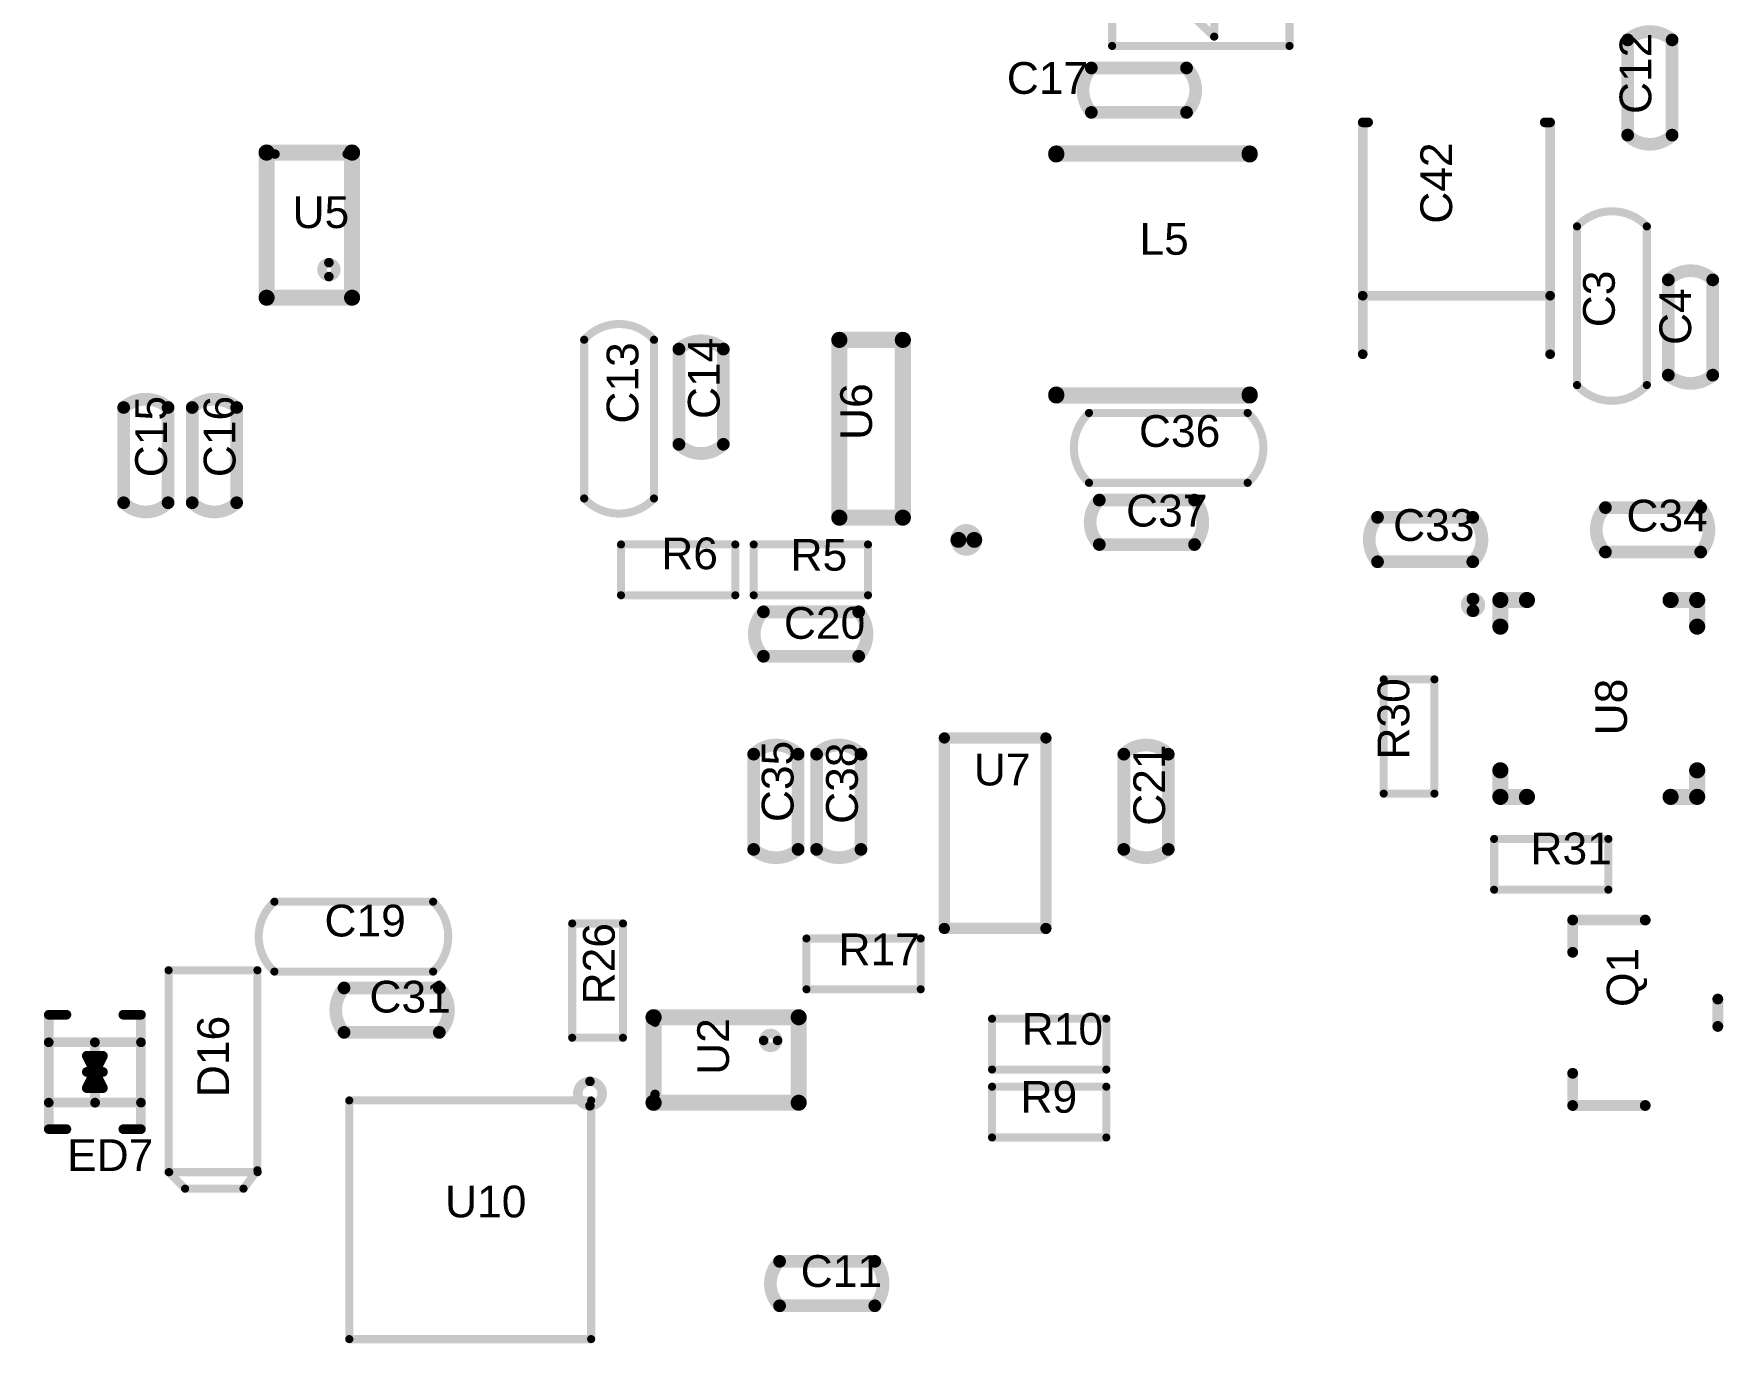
# Model space of a CAD drawing. Header units: millimetres. Extents: x -22 to 102, y -3 to 66.
# Drawn here: x 20.43 to 47.04, y 10.9 to 31.84 of the extents above; entities that cross this region are included whole.
import ezdxf

# ---------------------------------------------------------------- set-up
doc = ezdxf.new("R2010")
doc.units = ezdxf.units.MM
doc.layers.add('PadHoleLayer', color=156, linetype='Continuous')
doc.layers.add('TopOverlay', color=2, linetype='Continuous')
doc.styles.add('Arial', font='arial.ttf', dxfattribs={"height": 0.2})
doc.dimstyles.new('ISO-25', dxfattribs={"dimtxt": 3, "dimasz": 3, "dimexe": 1.25, "dimexo": 0.625, "dimtad": 1, "dimtxsty": 'Standard', "dimcen": 2.5, "dimclrd": 3, "dimclre": 3, "dimclrt": 3, "dimadec": 0, "dimazin": 0, "dimtfac": 1, "dimtmove": 0, "dimatfit": 3, "dimfxl": 1, "dimarcsym": 0})

# ---------------------------------------------------------------- blocks, each defined once
blk = doc.blocks.new('WQFN_20_L3_0_W3_0_P0_40_BL_EP_2')
at = {"layer": 'TopOverlay', "const_width": 0.254}
for points in [[(-1.131, 1.55), (-1.55, 1.55)], [(-1.55, 1.131), (-1.55, 1.55)], [(1.55, 1.55), (1.131, 1.55)], [(1.55, 1.131), (1.55, 1.55)], [(-1.55, -1.55), (-1.55, -1.131)], [(1.55, -1.55), (1.55, -1.131)], [(-1.131, -1.55), (-1.55, -1.55)], [(1.55, -1.55), (1.131, -1.55)]]:
    blk.add_lwpolyline(points, dxfattribs=at)
at = {"layer": 'TopOverlay'}
for points, const_width in [([(-1.614, 1.55, 1), (-1.487, 1.55, 1)], 0.127), ([(-1.614, 1.55, 1), (-1.487, 1.55, 1)], 0.127), ([(-1.195, 1.55, 1), (-1.068, 1.55, 1)], 0.127), ([(1.068, 1.55, 1), (1.195, 1.55, 1)], 0.127), ([(1.486, 1.55, 1), (1.613, 1.55, 1)], 0.127), ([(1.486, 1.55, 1), (1.613, 1.55, 1)], 0.127), ([(-1.614, 1.131, 1), (-1.487, 1.131, 1)], 0.127), ([(1.486, 1.131, 1), (1.613, 1.131, 1)], 0.127), ([(-1.614, -1.131, 1), (-1.487, -1.131, 1)], 0.127), ([(1.486, -1.131, 1), (1.613, -1.131, 1)], 0.127), ([(-1.614, -1.55, 1), (-1.487, -1.55, 1)], 0.127), ([(-1.614, -1.55, 1), (-1.487, -1.55, 1)], 0.127), ([(-1.195, -1.55, 1), (-1.068, -1.55, 1)], 0.127), ([(1.068, -1.55, 1), (1.195, -1.55, 1)], 0.127), ([(1.486, -1.55, 1), (1.613, -1.55, 1)], 0.127), ([(1.486, -1.55, 1), (1.613, -1.55, 1)], 0.127), ([(-1.382, -1.981, 1), (-1.565, -1.981, 1)], 0.2), ([(-1.615, -1.981, 1), (-1.515, -1.981, 1)], 0.1), ([(-1.432, -1.981, 1), (-1.332, -1.981, 1)], 0.1)]:
    blk.add_lwpolyline(points, format="xyb", close=True, dxfattribs=dict(at, const_width=const_width))
blk = doc.blocks.new('SOT23_5_3')
at = {"layer": 'TopOverlay', "const_width": 0.178}
for points in [[(2.45, 2), (-0.55, 2)], [(-0.55, 0.4), (-0.55, 2)], [(2.45, 0.4), (2.45, 2)], [(2.45, 0.4), (-0.55, 0.4)]]:
    blk.add_lwpolyline(points, dxfattribs=at)
at = {"layer": 'TopOverlay', "const_width": 0.0889}
for points in [[(-0.594, 2, 1), (-0.506, 2, 1)], [(-0.594, 2, 1), (-0.506, 2, 1)], [(2.406, 2, 1), (2.494, 2, 1)], [(2.406, 2, 1), (2.494, 2, 1)], [(-0.594, 0.4, 1), (-0.506, 0.4, 1)], [(-0.594, 0.4, 1), (-0.506, 0.4, 1)], [(2.406, 0.4, 1), (2.494, 0.4, 1)], [(2.406, 0.4, 1), (2.494, 0.4, 1)]]:
    blk.add_lwpolyline(points, format="xyb", close=True, dxfattribs=at)
blk = doc.blocks.new('LC_SOT_23_5_4')
at = {"layer": 'TopOverlay', "const_width": 0.254}
for points in [[(-0.5, -1.4), (-0.5, 1.4)], [(-0.5, 1.4), (0.5, 1.4)], [(0.5, -1.4), (0.5, 1.4)], [(-0.5, -1.4), (0.5, -1.4)]]:
    blk.add_lwpolyline(points, dxfattribs=at)
at = {"layer": 'TopOverlay'}
for points, const_width in [([(-0.563, 1.4, 1), (-0.436, 1.4, 1)], 0.127), ([(-0.563, 1.4, 1), (-0.436, 1.4, 1)], 0.127), ([(0.437, 1.4, 1), (0.564, 1.4, 1)], 0.127), ([(0.437, 1.4, 1), (0.564, 1.4, 1)], 0.127), ([(-0.563, -1.4, 1), (-0.436, -1.4, 1)], 0.127), ([(-0.563, -1.4, 1), (-0.436, -1.4, 1)], 0.127), ([(0.437, -1.4, 1), (0.564, -1.4, 1)], 0.127), ([(0.437, -1.4, 1), (0.564, -1.4, 1)], 0.127), ([(1.625, -1.75, 1), (1.375, -1.75, 1)], 0.25), ([(1.313, -1.75, 1), (1.438, -1.75, 1)], 0.125), ([(1.563, -1.75, 1), (1.688, -1.75, 1)], 0.125)]:
    blk.add_lwpolyline(points, format="xyb", close=True, dxfattribs=dict(at, const_width=const_width))
blk = doc.blocks.new('SOT_363_5')
at = {"layer": 'TopOverlay'}
for points, const_width in [([(0, 0.635), (0, 1.981)], 0.254), ([(2.286, 1.981), (0, 1.981)], 0.254), ([(0.023, 0.767), (0.023, 1.905)], 0.15), ([(2.286, 0.635), (2.286, 1.981)], 0.254), ([(2.286, 0.635), (0, 0.635)], 0.254)]:
    blk.add_lwpolyline(points, dxfattribs=dict(at, const_width=const_width))
for points, const_width in [([(-0.064, 1.981, 1), (0.064, 1.981, 1)], 0.127), ([(-0.064, 1.981, 1), (0.064, 1.981, 1)], 0.127), ([(-0.014, 1.905, 1), (0.061, 1.905, 1)], 0.075), ([(2.223, 1.981, 1), (2.349, 1.981, 1)], 0.127), ([(2.223, 1.981, 1), (2.349, 1.981, 1)], 0.127), ([(1.953, 1.616, 1), (1.734, 1.616, 1)], 0.15), ([(1.696, 1.616, 1), (1.771, 1.616, 1)], 0.075), ([(1.916, 1.616, 1), (1.991, 1.616, 1)], 0.075), ([(-0.014, 0.767, 1), (0.061, 0.767, 1)], 0.075), ([(-0.064, 0.635, 1), (0.064, 0.635, 1)], 0.127), ([(-0.064, 0.635, 1), (0.064, 0.635, 1)], 0.127), ([(2.223, 0.635, 1), (2.349, 0.635, 1)], 0.127), ([(2.223, 0.635, 1), (2.349, 0.635, 1)], 0.127)]:
    blk.add_lwpolyline(points, format="xyb", close=True, dxfattribs=dict(at, const_width=const_width))
blk = doc.blocks.new('SOT_363_7')
at = {"layer": 'TopOverlay'}
for points, const_width in [([(0, 0.635), (0, 1.981)], 0.254), ([(0, 1.981), (2.286, 1.981)], 0.254), ([(0.023, 0.767), (0.023, 1.905)], 0.15), ([(2.286, 0.635), (2.286, 1.981)], 0.254), ([(0, 0.635), (2.286, 0.635)], 0.254)]:
    blk.add_lwpolyline(points, dxfattribs=dict(at, const_width=const_width))
for points, const_width in [([(-0.064, 1.981, 1), (0.064, 1.981, 1)], 0.127), ([(-0.064, 1.981, 1), (0.064, 1.981, 1)], 0.127), ([(-0.014, 1.905, 1), (0.061, 1.905, 1)], 0.075), ([(2.223, 1.981, 1), (2.349, 1.981, 1)], 0.127), ([(2.223, 1.981, 1), (2.349, 1.981, 1)], 0.127), ([(1.953, 1.616, 1), (1.734, 1.616, 1)], 0.15), ([(1.696, 1.616, 1), (1.771, 1.616, 1)], 0.075), ([(1.916, 1.616, 1), (1.991, 1.616, 1)], 0.075), ([(-0.014, 0.767, 1), (0.061, 0.767, 1)], 0.075), ([(-0.064, 0.635, 1), (0.064, 0.635, 1)], 0.127), ([(-0.064, 0.635, 1), (0.064, 0.635, 1)], 0.127), ([(2.223, 0.635, 1), (2.349, 0.635, 1)], 0.127), ([(2.223, 0.635, 1), (2.349, 0.635, 1)], 0.127)]:
    blk.add_lwpolyline(points, format="xyb", close=True, dxfattribs=dict(at, const_width=const_width))
blk = doc.blocks.new('QFN_25_9')
at = {"layer": 'TopOverlay'}
for points, const_width in [([(-3.498, 2.648, 1), (-3.882, 2.648, 1)], 0.15), ([(-3.919, 2.648, 1), (-3.844, 2.648, 1)], 0.075), ([(-3.613, 2.667, 1), (-3.55, 2.667, 1)], 0.0635), ([(-3.613, 2.667, 1), (-3.55, 2.667, 1)], 0.0635), ([(-3.535, 2.648, 1), (-3.46, 2.648, 1)], 0.075), ([(0.146, 2.667, 1), (0.21, 2.667, 1)], 0.0635), ([(0.146, 2.667, 1), (0.21, 2.667, 1)], 0.0635), ([(-3.613, -1.143, 1), (-3.55, -1.143, 1)], 0.0635), ([(-3.613, -1.143, 1), (-3.55, -1.143, 1)], 0.0635), ([(0.146, -1.143, 1), (0.21, -1.143, 1)], 0.0635), ([(0.146, -1.143, 1), (0.21, -1.143, 1)], 0.0635)]:
    blk.add_lwpolyline(points, format="xyb", close=True, dxfattribs=dict(at, const_width=const_width))
at = {"layer": 'TopOverlay', "const_width": 0.127}
for points in [[(-3.581, -1.143), (-3.581, 2.667)], [(0.178, 2.667), (-3.581, 2.667)], [(0.178, -1.143), (0.178, 2.667)], [(0.178, -1.143), (-3.581, -1.143)]]:
    blk.add_lwpolyline(points, dxfattribs=at)
blk = doc.blocks.new('R0402_23')
at = {"layer": 'TopOverlay', "const_width": 0.127}
for points in [[(-0.898, -0.392), (-0.898, 0.408)], [(-0.898, 0.408), (0.902, 0.408)], [(0.902, -0.392), (0.902, 0.408)], [(-0.898, -0.392), (0.902, -0.392)]]:
    blk.add_lwpolyline(points, dxfattribs=at)
at = {"layer": 'TopOverlay', "const_width": 0.0635}
for points in [[(-0.93, 0.408, 1), (-0.867, 0.408, 1)], [(-0.93, 0.408, 1), (-0.867, 0.408, 1)], [(0.87, 0.408, 1), (0.933, 0.408, 1)], [(0.87, 0.408, 1), (0.933, 0.408, 1)], [(-0.93, -0.392, 1), (-0.867, -0.392, 1)], [(-0.93, -0.392, 1), (-0.867, -0.392, 1)], [(0.87, -0.392, 1), (0.933, -0.392, 1)], [(0.87, -0.392, 1), (0.933, -0.392, 1)]]:
    blk.add_lwpolyline(points, format="xyb", close=True, dxfattribs=at)
blk = doc.blocks.new('R0402_26')
at = {"layer": 'TopOverlay', "const_width": 0.127}
for points in [[(-0.898, -0.392), (-0.898, 0.408)], [(-0.898, 0.408), (0.902, 0.408)], [(0.902, -0.392), (0.902, 0.408)], [(-0.898, -0.392), (0.902, -0.392)]]:
    blk.add_lwpolyline(points, dxfattribs=at)
at = {"layer": 'TopOverlay', "const_width": 0.0635}
for points in [[(-0.93, 0.408, 1), (-0.867, 0.408, 1)], [(-0.93, 0.408, 1), (-0.867, 0.408, 1)], [(0.87, 0.408, 1), (0.933, 0.408, 1)], [(0.87, 0.408, 1), (0.933, 0.408, 1)], [(-0.93, -0.392, 1), (-0.867, -0.392, 1)], [(-0.93, -0.392, 1), (-0.867, -0.392, 1)], [(0.87, -0.392, 1), (0.933, -0.392, 1)], [(0.87, -0.392, 1), (0.933, -0.392, 1)]]:
    blk.add_lwpolyline(points, format="xyb", close=True, dxfattribs=at)
blk = doc.blocks.new('R0402_27')
at = {"layer": 'TopOverlay', "const_width": 0.127}
for points in [[(-0.898, -0.392), (-0.898, 0.408)], [(-0.898, 0.408), (0.902, 0.408)], [(0.902, -0.392), (0.902, 0.408)], [(-0.898, -0.392), (0.902, -0.392)]]:
    blk.add_lwpolyline(points, dxfattribs=at)
at = {"layer": 'TopOverlay', "const_width": 0.0635}
for points in [[(-0.93, 0.408, 1), (-0.867, 0.408, 1)], [(-0.93, 0.408, 1), (-0.867, 0.408, 1)], [(0.87, 0.408, 1), (0.933, 0.408, 1)], [(0.87, 0.408, 1), (0.933, 0.408, 1)], [(-0.93, -0.392, 1), (-0.867, -0.392, 1)], [(-0.93, -0.392, 1), (-0.867, -0.392, 1)], [(0.87, -0.392, 1), (0.933, -0.392, 1)], [(0.87, -0.392, 1), (0.933, -0.392, 1)]]:
    blk.add_lwpolyline(points, format="xyb", close=True, dxfattribs=at)
blk = doc.blocks.new('R0402_32')
at = {"layer": 'TopOverlay', "const_width": 0.127}
for points in [[(-0.898, -0.392), (-0.898, 0.408)], [(-0.898, 0.408), (0.902, 0.408)], [(0.902, -0.392), (0.902, 0.408)], [(-0.898, -0.392), (0.902, -0.392)]]:
    blk.add_lwpolyline(points, dxfattribs=at)
at = {"layer": 'TopOverlay', "const_width": 0.0635}
for points in [[(-0.93, 0.408, 1), (-0.867, 0.408, 1)], [(-0.93, 0.408, 1), (-0.867, 0.408, 1)], [(0.87, 0.408, 1), (0.933, 0.408, 1)], [(0.87, 0.408, 1), (0.933, 0.408, 1)], [(-0.93, -0.392, 1), (-0.867, -0.392, 1)], [(-0.93, -0.392, 1), (-0.867, -0.392, 1)], [(0.87, -0.392, 1), (0.933, -0.392, 1)], [(0.87, -0.392, 1), (0.933, -0.392, 1)]]:
    blk.add_lwpolyline(points, format="xyb", close=True, dxfattribs=at)
blk = doc.blocks.new('R0402_33')
at = {"layer": 'TopOverlay', "const_width": 0.127}
for points in [[(-0.898, 0.408), (-0.898, -0.392)], [(-0.898, 0.408), (0.902, 0.408)], [(0.902, 0.408), (0.902, -0.392)], [(-0.898, -0.392), (0.902, -0.392)]]:
    blk.add_lwpolyline(points, dxfattribs=at)
at = {"layer": 'TopOverlay', "const_width": 0.0635}
for points in [[(-0.93, 0.408, 1), (-0.867, 0.408, 1)], [(-0.93, 0.408, 1), (-0.867, 0.408, 1)], [(0.87, 0.408, 1), (0.933, 0.408, 1)], [(0.87, 0.408, 1), (0.933, 0.408, 1)], [(-0.93, -0.392, 1), (-0.867, -0.392, 1)], [(-0.93, -0.392, 1), (-0.867, -0.392, 1)], [(0.87, -0.392, 1), (0.933, -0.392, 1)], [(0.87, -0.392, 1), (0.933, -0.392, 1)]]:
    blk.add_lwpolyline(points, format="xyb", close=True, dxfattribs=at)
blk = doc.blocks.new('R0402_37')
at = {"layer": 'TopOverlay', "const_width": 0.127}
for points in [[(-0.898, -0.392), (-0.898, 0.408)], [(0.902, 0.408), (-0.898, 0.408)], [(0.902, -0.392), (0.902, 0.408)], [(0.902, -0.392), (-0.898, -0.392)]]:
    blk.add_lwpolyline(points, dxfattribs=at)
at = {"layer": 'TopOverlay', "const_width": 0.0635}
for points in [[(-0.93, 0.408, 1), (-0.867, 0.408, 1)], [(-0.93, 0.408, 1), (-0.867, 0.408, 1)], [(0.87, 0.408, 1), (0.933, 0.408, 1)], [(0.87, 0.408, 1), (0.933, 0.408, 1)], [(-0.93, -0.392, 1), (-0.867, -0.392, 1)], [(-0.93, -0.392, 1), (-0.867, -0.392, 1)], [(0.87, -0.392, 1), (0.933, -0.392, 1)], [(0.87, -0.392, 1), (0.933, -0.392, 1)]]:
    blk.add_lwpolyline(points, format="xyb", close=True, dxfattribs=at)
blk = doc.blocks.new('R0402_44')
at = {"layer": 'TopOverlay', "const_width": 0.127}
for points in [[(-0.898, 0.408), (-0.898, -0.392)], [(0.902, 0.408), (-0.898, 0.408)], [(0.902, 0.408), (0.902, -0.392)], [(0.902, -0.392), (-0.898, -0.392)]]:
    blk.add_lwpolyline(points, dxfattribs=at)
at = {"layer": 'TopOverlay', "const_width": 0.0635}
for points in [[(-0.93, 0.408, 1), (-0.867, 0.408, 1)], [(-0.93, 0.408, 1), (-0.867, 0.408, 1)], [(0.87, 0.408, 1), (0.933, 0.408, 1)], [(0.87, 0.408, 1), (0.933, 0.408, 1)], [(-0.93, -0.392, 1), (-0.867, -0.392, 1)], [(-0.93, -0.392, 1), (-0.867, -0.392, 1)], [(0.87, -0.392, 1), (0.933, -0.392, 1)], [(0.87, -0.392, 1), (0.933, -0.392, 1)]]:
    blk.add_lwpolyline(points, format="xyb", close=True, dxfattribs=at)
blk = doc.blocks.new('R0402_51')
at = {"layer": 'TopOverlay', "const_width": 0.127}
for points in [[(-0.898, -0.392), (-0.898, 0.408)], [(-0.898, 0.408), (0.902, 0.408)], [(0.902, -0.392), (0.902, 0.408)], [(-0.898, -0.392), (0.902, -0.392)]]:
    blk.add_lwpolyline(points, dxfattribs=at)
at = {"layer": 'TopOverlay', "const_width": 0.0635}
for points in [[(-0.93, 0.408, 1), (-0.867, 0.408, 1)], [(-0.93, 0.408, 1), (-0.867, 0.408, 1)], [(0.87, 0.408, 1), (0.933, 0.408, 1)], [(0.87, 0.408, 1), (0.933, 0.408, 1)], [(-0.93, -0.392, 1), (-0.867, -0.392, 1)], [(-0.93, -0.392, 1), (-0.867, -0.392, 1)], [(0.87, -0.392, 1), (0.933, -0.392, 1)], [(0.87, -0.392, 1), (0.933, -0.392, 1)]]:
    blk.add_lwpolyline(points, format="xyb", close=True, dxfattribs=at)
blk = doc.blocks.new('SOT_23___BCE_53')
at = {"layer": 'TopOverlay', "const_width": 0.17}
for points in [[(-1.458, 1.143), (-1.458, 0)], [(-1.458, 1.143), (-0.95, 1.143)], [(0.955, 1.143), (1.463, 1.143)], [(1.463, 1.143), (1.463, 0)], [(-0.213, -1.143), (0.218, -1.143)]]:
    blk.add_lwpolyline(points, dxfattribs=at)
at = {"layer": 'TopOverlay', "const_width": 0.085}
for points in [[(-1.501, 1.143, 1), (-1.416, 1.143, 1)], [(-1.501, 1.143, 1), (-1.416, 1.143, 1)], [(-0.993, 1.143, 1), (-0.908, 1.143, 1)], [(0.912, 1.143, 1), (0.997, 1.143, 1)], [(1.42, 1.143, 1), (1.505, 1.143, 1)], [(1.42, 1.143, 1), (1.505, 1.143, 1)], [(-1.501, 0, 1), (-1.416, 0, 1)], [(1.42, 0, 1), (1.505, 0, 1)], [(-0.256, -1.143, 1), (-0.171, -1.143, 1)], [(0.176, -1.143, 1), (0.261, -1.143, 1)]]:
    blk.add_lwpolyline(points, format="xyb", close=True, dxfattribs=at)
blk = doc.blocks.new('LED0603_58')
at = {"layer": 'TopOverlay', "const_width": 0.127}
for points in [[(1.397, 0.6604), (-1.397, 0.6604)], [(-1.397, 0.6604), (-1.397, -0.635)], [(-0.21209, 0.51308), (-0.21209, -0.46482)], [(0.291592, 0.038608), (-0.209804, 0.513334)], [(1.397, 0.6604), (1.397, -0.635)], [(0.291592, 0.038608), (-0.21209, -0.46482)], [(1.397, -0.635), (-1.397, -0.635)]]:
    blk.add_lwpolyline(points, dxfattribs=at)
at = {"layer": 'TopOverlay', "const_width": 0.0635}
for points in [[(-1.42875, 0.6604, 1), (-1.36525, 0.6604, 1)], [(-1.42875, 0.6604, 1), (-1.36525, 0.6604, 1)], [(-0.24384, 0.51308, 1), (-0.18034, 0.51308, 1)], [(-0.241554, 0.513334, 1), (-0.178054, 0.513334, 1)], [(1.36525, 0.6604, 1), (1.42875, 0.6604, 1)], [(1.36525, 0.6604, 1), (1.42875, 0.6604, 1)], [(0.259842, 0.038608, 1), (0.323342, 0.038608, 1)], [(0.259842, 0.038608, 1), (0.323342, 0.038608, 1)], [(-0.24384, -0.46482, 1), (-0.18034, -0.46482, 1)], [(-0.24384, -0.46482, 1), (-0.18034, -0.46482, 1)], [(-1.42875, -0.635, 1), (-1.36525, -0.635, 1)], [(-1.42875, -0.635, 1), (-1.36525, -0.635, 1)], [(1.36525, -0.635, 1), (1.42875, -0.635, 1)], [(1.36525, -0.635, 1), (1.42875, -0.635, 1)]]:
    blk.add_lwpolyline(points, format="xyb", close=True, dxfattribs=at)
blk = doc.blocks.new('IND_SMD_L3_0_W3_0_LVS303015H_2R2M_N_60')
at = {"layer": 'TopOverlay', "const_width": 0.254}
for points in [[(1.524, 1.905), (-1.524, 1.905)], [(-1.524, 1.905), (-1.524, 1.891)], [(1.524, 1.905), (1.524, 1.891)], [(-1.524, -1.891), (-1.524, -1.905)], [(1.524, -1.905), (-1.524, -1.905)], [(1.524, -1.891), (1.524, -1.905)]]:
    blk.add_lwpolyline(points, dxfattribs=at)
at = {"layer": 'TopOverlay', "const_width": 0.127}
for points in [[(-1.587, 1.905, 1), (-1.46, 1.905, 1)], [(-1.587, 1.905, 1), (-1.46, 1.905, 1)], [(-1.587, 1.891, 1), (-1.46, 1.891, 1)], [(1.46, 1.905, 1), (1.587, 1.905, 1)], [(1.46, 1.905, 1), (1.587, 1.905, 1)], [(1.46, 1.891, 1), (1.587, 1.891, 1)], [(-1.587, -1.891, 1), (-1.46, -1.891, 1)], [(-1.587, -1.905, 1), (-1.46, -1.905, 1)], [(-1.587, -1.905, 1), (-1.46, -1.905, 1)], [(1.46, -1.891, 1), (1.587, -1.891, 1)], [(1.46, -1.905, 1), (1.587, -1.905, 1)], [(1.46, -1.905, 1), (1.587, -1.905, 1)]]:
    blk.add_lwpolyline(points, format="xyb", close=True, dxfattribs=at)
blk = doc.blocks.new('SOD_323_L1_8_W1_3_LS2_5_BI_67')
at = {"layer": 'TopOverlay'}
for points, const_width in [([(-0.901, 0.448), (-0.901, 0.726)], 0.152), ([(0.901, 0.726), (-0.901, 0.726)], 0.152), ([(-0.467, -0.726), (-0.467, 0.726)], 0.152), ([(0.483, -0.726), (0.483, 0.726)], 0.152), ([(0.901, 0.448), (0.901, 0.726)], 0.152), ([(-0.467, 0), (0.483, 0.003)], 0.154), ([(-0.254, -0.127), (-0.254, 0.127)], 0.154), ([(-0.002, 0.003), (-0.254, 0.127)], 0.154), ([(-0.254, -0.127), (-0.003, 0)], 0.154), ([(0.003, 0), (-0.127, 0)], 0.154), ([(0.127, 0), (-0.003, 0)], 0.154), ([(0, -0.127), (-0.002, 0.003)], 0.154), ([(0, -0.127), (0, 0.127)], 0.154), ([(0.002, -0.003), (0, 0.127)], 0.154), ([(0.254, -0.127), (0.002, -0.003)], 0.154), ([(0.003, 0), (0.254, 0.127)], 0.154), ([(0.254, -0.127), (0.254, 0.127)], 0.154), ([(-0.901, -0.726), (-0.901, -0.448)], 0.152), ([(0.901, -0.726), (0.901, -0.448)], 0.152), ([(0.901, -0.726), (-0.901, -0.726)], 0.152)]:
    blk.add_lwpolyline(points, dxfattribs=dict(at, const_width=const_width))
for points, const_width in [([(-0.939, 0.726, 1), (-0.863, 0.726, 1)], 0.0762), ([(-0.939, 0.726, 1), (-0.863, 0.726, 1)], 0.0762), ([(-0.505, 0.726, 1), (-0.429, 0.726, 1)], 0.0762), ([(0.445, 0.726, 1), (0.521, 0.726, 1)], 0.0762), ([(0.863, 0.726, 1), (0.939, 0.726, 1)], 0.0762), ([(0.863, 0.726, 1), (0.939, 0.726, 1)], 0.0762), ([(-0.939, 0.448, 1), (-0.863, 0.448, 1)], 0.0762), ([(0.863, 0.448, 1), (0.939, 0.448, 1)], 0.0762), ([(-0.505, 0, 1), (-0.428, 0, 1)], 0.077), ([(-0.292, 0.127, 1), (-0.216, 0.127, 1)], 0.077), ([(-0.292, 0.127, 1), (-0.216, 0.127, 1)], 0.077), ([(-0.165, 0, 1), (-0.089, 0, 1)], 0.077), ([(-0.042, 0, 1), (0.035, 0, 1)], 0.077), ([(-0.042, 0, 1), (0.035, 0, 1)], 0.077), ([(-0.041, 0.003, 1), (0.036, 0.003, 1)], 0.077), ([(-0.041, 0.003, 1), (0.036, 0.003, 1)], 0.077), ([(-0.038, 0.127, 1), (0.038, 0.127, 1)], 0.077), ([(-0.038, 0.127, 1), (0.038, 0.127, 1)], 0.077), ([(-0.036, -0.003, 1), (0.041, -0.003, 1)], 0.077), ([(-0.036, -0.003, 1), (0.041, -0.003, 1)], 0.077), ([(-0.035, 0, 1), (0.042, 0, 1)], 0.077), ([(-0.035, 0, 1), (0.042, 0, 1)], 0.077), ([(0.089, 0, 1), (0.165, 0, 1)], 0.077), ([(0.216, 0.127, 1), (0.292, 0.127, 1)], 0.077), ([(0.216, 0.127, 1), (0.292, 0.127, 1)], 0.077), ([(0.445, 0.003, 1), (0.522, 0.003, 1)], 0.077), ([(-0.292, -0.127, 1), (-0.216, -0.127, 1)], 0.077), ([(-0.292, -0.127, 1), (-0.216, -0.127, 1)], 0.077), ([(-0.038, -0.127, 1), (0.038, -0.127, 1)], 0.077), ([(-0.038, -0.127, 1), (0.038, -0.127, 1)], 0.077), ([(0.216, -0.127, 1), (0.292, -0.127, 1)], 0.077), ([(0.216, -0.127, 1), (0.292, -0.127, 1)], 0.077), ([(-0.939, -0.448, 1), (-0.863, -0.448, 1)], 0.0762), ([(0.863, -0.448, 1), (0.939, -0.448, 1)], 0.0762), ([(-0.939, -0.726, 1), (-0.863, -0.726, 1)], 0.0762), ([(-0.939, -0.726, 1), (-0.863, -0.726, 1)], 0.0762), ([(-0.505, -0.726, 1), (-0.429, -0.726, 1)], 0.0762), ([(0.445, -0.726, 1), (0.521, -0.726, 1)], 0.0762), ([(0.863, -0.726, 1), (0.939, -0.726, 1)], 0.0762), ([(0.863, -0.726, 1), (0.939, -0.726, 1)], 0.0762)]:
    blk.add_lwpolyline(points, format="xyb", close=True, dxfattribs=dict(at, const_width=const_width))
blk = doc.blocks.new('SOD323_72')
at = {"layer": 'TopOverlay', "const_width": 0.127}
for points in [[(-1.612, -0.709), (-1.612, 0.691)], [(1.538, 0.691), (-1.612, 0.691)], [(1.828, 0.471), (1.538, 0.691)], [(1.568, -0.699), (1.568, 0.693)], [(1.828, -0.449), (1.828, 0.471)], [(1.568, -0.709), (1.828, -0.449)], [(1.568, -0.709), (-1.612, -0.709)]]:
    blk.add_lwpolyline(points, dxfattribs=at)
at = {"layer": 'TopOverlay', "const_width": 0.0635}
for points in [[(-1.644, 0.691, 1), (-1.58, 0.691, 1)], [(-1.644, 0.691, 1), (-1.58, 0.691, 1)], [(1.506, 0.691, 1), (1.57, 0.691, 1)], [(1.506, 0.691, 1), (1.57, 0.691, 1)], [(1.536, 0.693, 1), (1.6, 0.693, 1)], [(1.796, 0.471, 1), (1.86, 0.471, 1)], [(1.796, 0.471, 1), (1.86, 0.471, 1)], [(1.796, -0.449, 1), (1.86, -0.449, 1)], [(1.796, -0.449, 1), (1.86, -0.449, 1)], [(-1.644, -0.709, 1), (-1.58, -0.709, 1)], [(-1.644, -0.709, 1), (-1.58, -0.709, 1)], [(1.536, -0.699, 1), (1.6, -0.699, 1)], [(1.536, -0.709, 1), (1.6, -0.709, 1)], [(1.536, -0.709, 1), (1.6, -0.709, 1)]]:
    blk.add_lwpolyline(points, format="xyb", close=True, dxfattribs=at)
blk = doc.blocks.new('CASE_B_3528_87')
at = {"layer": 'TopOverlay', "const_width": 0.152}
for points in [[(-1.826, 1.476), (1.826, 1.476)], [(-0.904, 1.476), (-0.904, -1.476)], [(1.826, 1.476), (1.826, 1.391)], [(1.826, -1.391), (1.826, -1.476)], [(-1.826, -1.476), (1.826, -1.476)]]:
    blk.add_lwpolyline(points, dxfattribs=at)
at = {"layer": 'TopOverlay', "const_width": 0.0762}
for points in [[(-1.864, 1.476, 1), (-1.788, 1.476, 1)], [(-0.942, 1.476, 1), (-0.866, 1.476, 1)], [(1.788, 1.476, 1), (1.864, 1.476, 1)], [(1.788, 1.476, 1), (1.864, 1.476, 1)], [(1.788, 1.391, 1), (1.864, 1.391, 1)], [(1.788, -1.391, 1), (1.864, -1.391, 1)], [(-1.864, -1.476, 1), (-1.788, -1.476, 1)], [(-0.942, -1.476, 1), (-0.866, -1.476, 1)], [(1.788, -1.476, 1), (1.864, -1.476, 1)], [(1.788, -1.476, 1), (1.864, -1.476, 1)]]:
    blk.add_lwpolyline(points, format="xyb", close=True, dxfattribs=at)
blk = doc.blocks.new('C0402_88')
at = {"layer": 'TopOverlay', "const_width": 0.2}
for points in [[(-0.745, -0.347, -0.373387), (-0.745, 0.353)], [(0.755, 0.353, -0.414214), (0.755, -0.347)]]:
    blk.add_lwpolyline(points, format="xyb", dxfattribs=at)
for points in [[(0.755, 0.353), (-0.745, 0.353)], [(0.755, -0.347), (-0.745, -0.347)]]:
    blk.add_lwpolyline(points, dxfattribs=at)
at = {"layer": 'TopOverlay', "const_width": 0.1}
for points in [[(-0.795, 0.353, 1), (-0.695, 0.353, 1)], [(-0.795, 0.353, 1), (-0.695, 0.353, 1)], [(0.705, 0.353, 1), (0.805, 0.353, 1)], [(0.705, 0.353, 1), (0.805, 0.353, 1)], [(-0.795, -0.347, 1), (-0.695, -0.347, 1)], [(-0.795, -0.347, 1), (-0.695, -0.347, 1)], [(0.705, -0.347, 1), (0.805, -0.347, 1)], [(0.705, -0.347, 1), (0.805, -0.347, 1)]]:
    blk.add_lwpolyline(points, format="xyb", close=True, dxfattribs=at)
blk = doc.blocks.new('C0402_89')
at = {"layer": 'TopOverlay', "const_width": 0.2}
for points in [[(-0.745, -0.347, -0.373387), (-0.745, 0.353)], [(0.755, 0.353, -0.414214), (0.755, -0.347)]]:
    blk.add_lwpolyline(points, format="xyb", dxfattribs=at)
for points in [[(0.755, 0.353), (-0.745, 0.353)], [(0.755, -0.347), (-0.745, -0.347)]]:
    blk.add_lwpolyline(points, dxfattribs=at)
at = {"layer": 'TopOverlay', "const_width": 0.1}
for points in [[(-0.795, 0.353, 1), (-0.695, 0.353, 1)], [(-0.795, 0.353, 1), (-0.695, 0.353, 1)], [(0.705, 0.353, 1), (0.805, 0.353, 1)], [(0.705, 0.353, 1), (0.805, 0.353, 1)], [(-0.795, -0.347, 1), (-0.695, -0.347, 1)], [(-0.795, -0.347, 1), (-0.695, -0.347, 1)], [(0.705, -0.347, 1), (0.805, -0.347, 1)], [(0.705, -0.347, 1), (0.805, -0.347, 1)]]:
    blk.add_lwpolyline(points, format="xyb", close=True, dxfattribs=at)
blk = doc.blocks.new('C0402_90')
at = {"layer": 'TopOverlay', "const_width": 0.2}
for points in [[(-0.745, -0.347, -0.373387), (-0.745, 0.353)], [(0.755, 0.353, -0.414214), (0.755, -0.347)]]:
    blk.add_lwpolyline(points, format="xyb", dxfattribs=at)
for points in [[(0.755, 0.353), (-0.745, 0.353)], [(0.755, -0.347), (-0.745, -0.347)]]:
    blk.add_lwpolyline(points, dxfattribs=at)
at = {"layer": 'TopOverlay', "const_width": 0.1}
for points in [[(-0.795, 0.353, 1), (-0.695, 0.353, 1)], [(-0.795, 0.353, 1), (-0.695, 0.353, 1)], [(0.705, 0.353, 1), (0.805, 0.353, 1)], [(0.705, 0.353, 1), (0.805, 0.353, 1)], [(-0.795, -0.347, 1), (-0.695, -0.347, 1)], [(-0.795, -0.347, 1), (-0.695, -0.347, 1)], [(0.705, -0.347, 1), (0.805, -0.347, 1)], [(0.705, -0.347, 1), (0.805, -0.347, 1)]]:
    blk.add_lwpolyline(points, format="xyb", close=True, dxfattribs=at)
blk = doc.blocks.new('C0603_91')
at = {"layer": 'TopOverlay', "const_width": 0.127}
for points in [[(-1.262, -0.559, -0.450467), (-1.262, 0.541)], [(1.238, 0.541, -0.432739), (1.238, -0.559)]]:
    blk.add_lwpolyline(points, format="xyb", dxfattribs=at)
for points in [[(1.238, 0.541), (-1.262, 0.541)], [(1.238, -0.559), (-1.262, -0.559)]]:
    blk.add_lwpolyline(points, dxfattribs=at)
at = {"layer": 'TopOverlay', "const_width": 0.0635}
for points in [[(-1.294, 0.541, 1), (-1.23, 0.541, 1)], [(-1.294, 0.541, 1), (-1.23, 0.541, 1)], [(1.206, 0.541, 1), (1.27, 0.541, 1)], [(1.206, 0.541, 1), (1.27, 0.541, 1)], [(-1.294, -0.559, 1), (-1.23, -0.559, 1)], [(-1.294, -0.559, 1), (-1.23, -0.559, 1)], [(1.206, -0.559, 1), (1.27, -0.559, 1)], [(1.206, -0.559, 1), (1.27, -0.559, 1)]]:
    blk.add_lwpolyline(points, format="xyb", close=True, dxfattribs=at)
blk = doc.blocks.new('C0402_92')
at = {"layer": 'TopOverlay', "const_width": 0.2}
for points in [[(-0.745, -0.347, -0.373387), (-0.745, 0.353)], [(0.755, 0.353, -0.414214), (0.755, -0.347)]]:
    blk.add_lwpolyline(points, format="xyb", dxfattribs=at)
for points in [[(0.755, 0.353), (-0.745, 0.353)], [(0.755, -0.347), (-0.745, -0.347)]]:
    blk.add_lwpolyline(points, dxfattribs=at)
at = {"layer": 'TopOverlay', "const_width": 0.1}
for points in [[(-0.795, 0.353, 1), (-0.695, 0.353, 1)], [(-0.795, 0.353, 1), (-0.695, 0.353, 1)], [(0.705, 0.353, 1), (0.805, 0.353, 1)], [(0.705, 0.353, 1), (0.805, 0.353, 1)], [(-0.795, -0.347, 1), (-0.695, -0.347, 1)], [(-0.795, -0.347, 1), (-0.695, -0.347, 1)], [(0.705, -0.347, 1), (0.805, -0.347, 1)], [(0.705, -0.347, 1), (0.805, -0.347, 1)]]:
    blk.add_lwpolyline(points, format="xyb", close=True, dxfattribs=at)
blk = doc.blocks.new('C0402_93')
at = {"layer": 'TopOverlay', "const_width": 0.2}
for points in [[(-0.745, -0.347, -0.373387), (-0.745, 0.353)], [(0.755, 0.353, -0.414214), (0.755, -0.347)]]:
    blk.add_lwpolyline(points, format="xyb", dxfattribs=at)
for points in [[(0.755, 0.353), (-0.745, 0.353)], [(0.755, -0.347), (-0.745, -0.347)]]:
    blk.add_lwpolyline(points, dxfattribs=at)
at = {"layer": 'TopOverlay', "const_width": 0.1}
for points in [[(-0.795, 0.353, 1), (-0.695, 0.353, 1)], [(-0.795, 0.353, 1), (-0.695, 0.353, 1)], [(0.705, 0.353, 1), (0.805, 0.353, 1)], [(0.705, 0.353, 1), (0.805, 0.353, 1)], [(-0.795, -0.347, 1), (-0.695, -0.347, 1)], [(-0.795, -0.347, 1), (-0.695, -0.347, 1)], [(0.705, -0.347, 1), (0.805, -0.347, 1)], [(0.705, -0.347, 1), (0.805, -0.347, 1)]]:
    blk.add_lwpolyline(points, format="xyb", close=True, dxfattribs=at)
blk = doc.blocks.new('C0402_94')
at = {"layer": 'TopOverlay', "const_width": 0.2}
for points in [[(-0.745, -0.347, -0.373387), (-0.745, 0.353)], [(0.755, 0.353, -0.414214), (0.755, -0.347)]]:
    blk.add_lwpolyline(points, format="xyb", dxfattribs=at)
for points in [[(-0.745, 0.353), (0.755, 0.353)], [(-0.745, -0.347), (0.755, -0.347)]]:
    blk.add_lwpolyline(points, dxfattribs=at)
at = {"layer": 'TopOverlay', "const_width": 0.1}
for points in [[(-0.795, 0.353, 1), (-0.695, 0.353, 1)], [(-0.795, 0.353, 1), (-0.695, 0.353, 1)], [(0.705, 0.353, 1), (0.805, 0.353, 1)], [(0.705, 0.353, 1), (0.805, 0.353, 1)], [(-0.795, -0.347, 1), (-0.695, -0.347, 1)], [(-0.795, -0.347, 1), (-0.695, -0.347, 1)], [(0.705, -0.347, 1), (0.805, -0.347, 1)], [(0.705, -0.347, 1), (0.805, -0.347, 1)]]:
    blk.add_lwpolyline(points, format="xyb", close=True, dxfattribs=at)
blk = doc.blocks.new('C0402_96')
at = {"layer": 'TopOverlay', "const_width": 0.2}
for points in [[(-0.745, -0.347, -0.373387), (-0.745, 0.353)], [(0.755, 0.353, -0.414214), (0.755, -0.347)]]:
    blk.add_lwpolyline(points, format="xyb", dxfattribs=at)
for points in [[(-0.745, 0.353), (0.755, 0.353)], [(-0.745, -0.347), (0.755, -0.347)]]:
    blk.add_lwpolyline(points, dxfattribs=at)
at = {"layer": 'TopOverlay', "const_width": 0.1}
for points in [[(-0.795, 0.353, 1), (-0.695, 0.353, 1)], [(-0.795, 0.353, 1), (-0.695, 0.353, 1)], [(0.705, 0.353, 1), (0.805, 0.353, 1)], [(0.705, 0.353, 1), (0.805, 0.353, 1)], [(-0.795, -0.347, 1), (-0.695, -0.347, 1)], [(-0.795, -0.347, 1), (-0.695, -0.347, 1)], [(0.705, -0.347, 1), (0.805, -0.347, 1)], [(0.705, -0.347, 1), (0.805, -0.347, 1)]]:
    blk.add_lwpolyline(points, format="xyb", close=True, dxfattribs=at)
blk = doc.blocks.new('C0603_98')
at = {"layer": 'TopOverlay', "const_width": 0.127}
for points in [[(-1.262, -0.559, -0.450467), (-1.262, 0.541)], [(1.238, 0.541, -0.432739), (1.238, -0.559)]]:
    blk.add_lwpolyline(points, format="xyb", dxfattribs=at)
for points in [[(-1.262, 0.541), (1.238, 0.541)], [(-1.262, -0.559), (1.238, -0.559)]]:
    blk.add_lwpolyline(points, dxfattribs=at)
at = {"layer": 'TopOverlay', "const_width": 0.0635}
for points in [[(-1.294, 0.541, 1), (-1.23, 0.541, 1)], [(-1.294, 0.541, 1), (-1.23, 0.541, 1)], [(1.206, 0.541, 1), (1.27, 0.541, 1)], [(1.206, 0.541, 1), (1.27, 0.541, 1)], [(-1.294, -0.559, 1), (-1.23, -0.559, 1)], [(-1.294, -0.559, 1), (-1.23, -0.559, 1)], [(1.206, -0.559, 1), (1.27, -0.559, 1)], [(1.206, -0.559, 1), (1.27, -0.559, 1)]]:
    blk.add_lwpolyline(points, format="xyb", close=True, dxfattribs=at)
blk = doc.blocks.new('C0402_107')
at = {"layer": 'TopOverlay', "const_width": 0.2}
for points in [[(-0.745, -0.347, -0.373387), (-0.745, 0.353)], [(0.755, 0.353, -0.414214), (0.755, -0.347)]]:
    blk.add_lwpolyline(points, format="xyb", dxfattribs=at)
for points in [[(0.755, 0.353), (-0.745, 0.353)], [(0.755, -0.347), (-0.745, -0.347)]]:
    blk.add_lwpolyline(points, dxfattribs=at)
at = {"layer": 'TopOverlay', "const_width": 0.1}
for points in [[(-0.795, 0.353, 1), (-0.695, 0.353, 1)], [(-0.795, 0.353, 1), (-0.695, 0.353, 1)], [(0.705, 0.353, 1), (0.805, 0.353, 1)], [(0.705, 0.353, 1), (0.805, 0.353, 1)], [(-0.795, -0.347, 1), (-0.695, -0.347, 1)], [(-0.795, -0.347, 1), (-0.695, -0.347, 1)], [(0.705, -0.347, 1), (0.805, -0.347, 1)], [(0.705, -0.347, 1), (0.805, -0.347, 1)]]:
    blk.add_lwpolyline(points, format="xyb", close=True, dxfattribs=at)
blk = doc.blocks.new('C0402_108')
at = {"layer": 'TopOverlay', "const_width": 0.2}
for points in [[(-0.745, -0.347, -0.373387), (-0.745, 0.353)], [(0.755, 0.353, -0.414214), (0.755, -0.347)]]:
    blk.add_lwpolyline(points, format="xyb", dxfattribs=at)
for points in [[(0.755, 0.353), (-0.745, 0.353)], [(0.755, -0.347), (-0.745, -0.347)]]:
    blk.add_lwpolyline(points, dxfattribs=at)
at = {"layer": 'TopOverlay', "const_width": 0.1}
for points in [[(-0.795, 0.353, 1), (-0.695, 0.353, 1)], [(-0.795, 0.353, 1), (-0.695, 0.353, 1)], [(0.705, 0.353, 1), (0.805, 0.353, 1)], [(0.705, 0.353, 1), (0.805, 0.353, 1)], [(-0.795, -0.347, 1), (-0.695, -0.347, 1)], [(-0.795, -0.347, 1), (-0.695, -0.347, 1)], [(0.705, -0.347, 1), (0.805, -0.347, 1)], [(0.705, -0.347, 1), (0.805, -0.347, 1)]]:
    blk.add_lwpolyline(points, format="xyb", close=True, dxfattribs=at)
blk = doc.blocks.new('C0603_110')
at = {"layer": 'TopOverlay', "const_width": 0.127}
for points in [[(-1.262, -0.559, -0.450467), (-1.262, 0.541)], [(1.238, 0.541, -0.432739), (1.238, -0.559)]]:
    blk.add_lwpolyline(points, format="xyb", dxfattribs=at)
for points in [[(-1.262, 0.541), (1.238, 0.541)], [(-1.262, -0.559), (1.238, -0.559)]]:
    blk.add_lwpolyline(points, dxfattribs=at)
at = {"layer": 'TopOverlay', "const_width": 0.0635}
for points in [[(-1.294, 0.541, 1), (-1.23, 0.541, 1)], [(-1.294, 0.541, 1), (-1.23, 0.541, 1)], [(1.206, 0.541, 1), (1.27, 0.541, 1)], [(1.206, 0.541, 1), (1.27, 0.541, 1)], [(-1.294, -0.559, 1), (-1.23, -0.559, 1)], [(-1.294, -0.559, 1), (-1.23, -0.559, 1)], [(1.206, -0.559, 1), (1.27, -0.559, 1)], [(1.206, -0.559, 1), (1.27, -0.559, 1)]]:
    blk.add_lwpolyline(points, format="xyb", close=True, dxfattribs=at)
blk = doc.blocks.new('C0402_112')
at = {"layer": 'TopOverlay', "const_width": 0.2}
for points in [[(-0.745, -0.347, -0.373387), (-0.745, 0.353)], [(0.755, 0.353, -0.414214), (0.755, -0.347)]]:
    blk.add_lwpolyline(points, format="xyb", dxfattribs=at)
for points in [[(-0.745, 0.353), (0.755, 0.353)], [(-0.745, -0.347), (0.755, -0.347)]]:
    blk.add_lwpolyline(points, dxfattribs=at)
at = {"layer": 'TopOverlay', "const_width": 0.1}
for points in [[(-0.795, 0.353, 1), (-0.695, 0.353, 1)], [(-0.795, 0.353, 1), (-0.695, 0.353, 1)], [(0.705, 0.353, 1), (0.805, 0.353, 1)], [(0.705, 0.353, 1), (0.805, 0.353, 1)], [(-0.795, -0.347, 1), (-0.695, -0.347, 1)], [(-0.795, -0.347, 1), (-0.695, -0.347, 1)], [(0.705, -0.347, 1), (0.805, -0.347, 1)], [(0.705, -0.347, 1), (0.805, -0.347, 1)]]:
    blk.add_lwpolyline(points, format="xyb", close=True, dxfattribs=at)
blk = doc.blocks.new('C0402_113')
at = {"layer": 'TopOverlay', "const_width": 0.2}
for points in [[(-0.745, -0.347, -0.373387), (-0.745, 0.353)], [(0.755, 0.353, -0.414214), (0.755, -0.347)]]:
    blk.add_lwpolyline(points, format="xyb", dxfattribs=at)
for points in [[(-0.745, 0.353), (0.755, 0.353)], [(-0.745, -0.347), (0.755, -0.347)]]:
    blk.add_lwpolyline(points, dxfattribs=at)
at = {"layer": 'TopOverlay', "const_width": 0.1}
for points in [[(-0.795, 0.353, 1), (-0.695, 0.353, 1)], [(-0.795, 0.353, 1), (-0.695, 0.353, 1)], [(0.705, 0.353, 1), (0.805, 0.353, 1)], [(0.705, 0.353, 1), (0.805, 0.353, 1)], [(-0.795, -0.347, 1), (-0.695, -0.347, 1)], [(-0.795, -0.347, 1), (-0.695, -0.347, 1)], [(0.705, -0.347, 1), (0.805, -0.347, 1)], [(0.705, -0.347, 1), (0.805, -0.347, 1)]]:
    blk.add_lwpolyline(points, format="xyb", close=True, dxfattribs=at)
blk = doc.blocks.new('C0402_114')
at = {"layer": 'TopOverlay', "const_width": 0.2}
for points in [[(-0.745, -0.347, -0.373387), (-0.745, 0.353)], [(0.755, 0.353, -0.414214), (0.755, -0.347)]]:
    blk.add_lwpolyline(points, format="xyb", dxfattribs=at)
for points in [[(-0.745, 0.353), (0.755, 0.353)], [(-0.745, -0.347), (0.755, -0.347)]]:
    blk.add_lwpolyline(points, dxfattribs=at)
at = {"layer": 'TopOverlay', "const_width": 0.1}
for points in [[(-0.795, 0.353, 1), (-0.695, 0.353, 1)], [(-0.795, 0.353, 1), (-0.695, 0.353, 1)], [(0.705, 0.353, 1), (0.805, 0.353, 1)], [(0.705, 0.353, 1), (0.805, 0.353, 1)], [(-0.795, -0.347, 1), (-0.695, -0.347, 1)], [(-0.795, -0.347, 1), (-0.695, -0.347, 1)], [(0.705, -0.347, 1), (0.805, -0.347, 1)], [(0.705, -0.347, 1), (0.805, -0.347, 1)]]:
    blk.add_lwpolyline(points, format="xyb", close=True, dxfattribs=at)
blk = doc.blocks.new('C0402_115')
at = {"layer": 'TopOverlay', "const_width": 0.2}
for points in [[(-0.745, -0.347, -0.373387), (-0.745, 0.353)], [(0.755, 0.353, -0.414214), (0.755, -0.347)]]:
    blk.add_lwpolyline(points, format="xyb", dxfattribs=at)
for points in [[(-0.745, 0.353), (0.755, 0.353)], [(-0.745, -0.347), (0.755, -0.347)]]:
    blk.add_lwpolyline(points, dxfattribs=at)
at = {"layer": 'TopOverlay', "const_width": 0.1}
for points in [[(-0.795, 0.353, 1), (-0.695, 0.353, 1)], [(-0.795, 0.353, 1), (-0.695, 0.353, 1)], [(0.705, 0.353, 1), (0.805, 0.353, 1)], [(0.705, 0.353, 1), (0.805, 0.353, 1)], [(-0.795, -0.347, 1), (-0.695, -0.347, 1)], [(-0.795, -0.347, 1), (-0.695, -0.347, 1)], [(0.705, -0.347, 1), (0.805, -0.347, 1)], [(0.705, -0.347, 1), (0.805, -0.347, 1)]]:
    blk.add_lwpolyline(points, format="xyb", close=True, dxfattribs=at)
blk = doc.blocks.new('C0603_116')
at = {"layer": 'TopOverlay', "const_width": 0.127}
for points in [[(-1.262, -0.559, -0.450467), (-1.262, 0.541)], [(1.238, 0.541, -0.432739), (1.238, -0.559)]]:
    blk.add_lwpolyline(points, format="xyb", dxfattribs=at)
for points in [[(1.238, 0.541), (-1.262, 0.541)], [(1.238, -0.559), (-1.262, -0.559)]]:
    blk.add_lwpolyline(points, dxfattribs=at)
at = {"layer": 'TopOverlay', "const_width": 0.0635}
for points in [[(-1.294, 0.541, 1), (-1.23, 0.541, 1)], [(-1.294, 0.541, 1), (-1.23, 0.541, 1)], [(1.206, 0.541, 1), (1.27, 0.541, 1)], [(1.206, 0.541, 1), (1.27, 0.541, 1)], [(-1.294, -0.559, 1), (-1.23, -0.559, 1)], [(-1.294, -0.559, 1), (-1.23, -0.559, 1)], [(1.206, -0.559, 1), (1.27, -0.559, 1)], [(1.206, -0.559, 1), (1.27, -0.559, 1)]]:
    blk.add_lwpolyline(points, format="xyb", close=True, dxfattribs=at)
blk = doc.blocks.new('C0402_117')
at = {"layer": 'TopOverlay', "const_width": 0.2}
for points in [[(-0.745, -0.347, -0.373387), (-0.745, 0.353)], [(0.755, 0.353, -0.414214), (0.755, -0.347)]]:
    blk.add_lwpolyline(points, format="xyb", dxfattribs=at)
for points in [[(-0.745, 0.353), (0.755, 0.353)], [(-0.745, -0.347), (0.755, -0.347)]]:
    blk.add_lwpolyline(points, dxfattribs=at)
at = {"layer": 'TopOverlay', "const_width": 0.1}
for points in [[(-0.795, 0.353, 1), (-0.695, 0.353, 1)], [(-0.795, 0.353, 1), (-0.695, 0.353, 1)], [(0.705, 0.353, 1), (0.805, 0.353, 1)], [(0.705, 0.353, 1), (0.805, 0.353, 1)], [(-0.795, -0.347, 1), (-0.695, -0.347, 1)], [(-0.795, -0.347, 1), (-0.695, -0.347, 1)], [(0.705, -0.347, 1), (0.805, -0.347, 1)], [(0.705, -0.347, 1), (0.805, -0.347, 1)]]:
    blk.add_lwpolyline(points, format="xyb", close=True, dxfattribs=at)
blk = doc.blocks.new('C0402_118')
at = {"layer": 'TopOverlay', "const_width": 0.2}
for points in [[(-0.745, -0.347, -0.373387), (-0.745, 0.353)], [(0.755, 0.353, -0.414214), (0.755, -0.347)]]:
    blk.add_lwpolyline(points, format="xyb", dxfattribs=at)
for points in [[(0.755, 0.353), (-0.745, 0.353)], [(0.755, -0.347), (-0.745, -0.347)]]:
    blk.add_lwpolyline(points, dxfattribs=at)
at = {"layer": 'TopOverlay', "const_width": 0.1}
for points in [[(-0.795, 0.353, 1), (-0.695, 0.353, 1)], [(-0.795, 0.353, 1), (-0.695, 0.353, 1)], [(0.705, 0.353, 1), (0.805, 0.353, 1)], [(0.705, 0.353, 1), (0.805, 0.353, 1)], [(-0.795, -0.347, 1), (-0.695, -0.347, 1)], [(-0.795, -0.347, 1), (-0.695, -0.347, 1)], [(0.705, -0.347, 1), (0.805, -0.347, 1)], [(0.705, -0.347, 1), (0.805, -0.347, 1)]]:
    blk.add_lwpolyline(points, format="xyb", close=True, dxfattribs=at)
blk = doc.blocks.new('*D133')
at = {"layer": 'Defpoints', "color": 0}
for p in [(27.452, 35.7), (0.481, 9.19), (27.452, 9.19)]:
    blk.add_point(p, dxfattribs=at)
at = {"layer": 'PadHoleLayer', "color": 3, "lineweight": -2}
for p, q in [((26.827, 35.7), (-0.769, 35.7)), ((0.481, 32.7), (0.481, 12.19)), ((26.827, 9.19), (-0.769, 9.19))]:
    blk.add_line(p, q, dxfattribs=at)
at = {"layer": 'PadHoleLayer', "color": 3}
for points in [[(-0.019, 32.7), (0.981, 32.7), (0.481, 35.7)], [(-0.019, 12.19), (0.981, 12.19), (0.481, 9.19)]]:
    blk.add_solid(points, dxfattribs=at)
at = {"layer": 'PadHoleLayer', "color": 3, "insert": (-1.894, 22.445), "char_height": 3, "attachment_point": 5, "rotation": 90}
blk.add_mtext('26,51', dxfattribs=at)

msp = doc.modelspace()

# ---------------------------------------------------------------- block references
for name, p, rotation in [('LED0603_58', (38.812, 32.31), 180), ('C0402_117', (45.882, 31), 270), ('CASE_B_3528_87', (42.838, 28.62), 90), ('SOT_363_5', (23.462, 29.97), 270), ('IND_SMD_L3_0_W3_0_LVS303015H_2R2M_N_60', (38.058, 28.05), 180), ('C0603_98', (45.278, 27.57), 90), ('C0402_88', (46.528, 27.21), 90), ('C0603_116', (29.658, 25.76), 270), ('C0402_115', (30.938, 26.13), 270), ('C0402_114', (22.192, 25.21), 270), ('C0402_113', (23.272, 25.21), 270), ('C0603_91', (38.288, 25.31), 180), ('C0402_90', (37.968, 24.15), 180), ('C0402_93', (45.94, 24.032), 180), ('WQFN_20_L3_0_W3_0_P0_40_BL_EP_2', (45.08, 21.372), 270), ('C0402_108', (32.678, 22.39), 180), ('R0402_33', (42.1, 20.772), 90), ('SOT23_5_3', (34.372, 20.2), 270), ('C0402_92', (32.122, 19.74), 90), ('C0402_89', (33.112, 19.74), 90), ('C0402_107', (37.952, 19.74), 90), ('R0402_37', (29.302, 16.93), 270), ('SOT_23___BCE_53', (45.812, 16.42), 90), ('R0402_44', (33.502, 17.2), 180), ('SOD323_72', (23.262, 15.48), 270), ('SOD_323_L1_8_W1_3_LS2_5_BI_67', (21.392, 15.49), 270), ('QFN_25_9', (26.542, 11.46), 270), ('C0402_118', (32.932, 12.16), 180)]:
    msp.add_blockref(name, p, dxfattribs=dict(rotation=rotation))
for name, p in [('C0402_112', (37.832, 30.95)), ('LC_SOT_23_5_4', (33.618, 25.62)), ('C0402_94', (42.34, 23.872)), ('R0402_26', (30.578, 23.39)), ('R0402_27', (32.668, 23.39)), ('R0402_32', (44.33, 18.752)), ('C0603_110', (25.482, 17.63)), ('C0402_96', (26.062, 16.46)), ('SOT_363_7', (30.192, 14.37)), ('R0402_51', (36.422, 15.92)), ('R0402_23', (36.422, 14.85))]:
    msp.add_blockref(name, p)

# ---------------------------------------------------------------- texts
at = {"layer": 'TopOverlay', "style": 'Arial'}
for s, p in [('C12', (45.908, 30.577)), ('C42', (42.77, 28.849)), ('C3', (45.332, 27.219)), ('C4', (46.535, 26.939)), ('C13', (29.953, 25.701)), ('C14', (31.233, 25.773)), ('C15', (22.527, 24.856)), ('C16', (23.607, 24.857)), ('U6', (33.632, 25.444)), ('R30', (42.096, 20.41)), ('U8', (45.524, 20.791)), ('C35', (32.396, 19.425)), ('C38', (33.409, 19.397)), ('C21', (38.249, 19.367)), ('R26', (29.58, 16.554)), ('Q1', (45.705, 16.513)), ('D16', (23.505, 15.093)), ('U2', (31.38, 15.444))]:
    msp.add_text(s, height=0.5, rotation=90, dxfattribs=at).set_placement(p)
for s, p in [('C17', (35.756, 30.895)), ('U5', (24.506, 28.781)), ('L5', (37.845, 28.361)), ('C36', (37.837, 25.335)), ('C37', (37.635, 24.08)), ('C34', (45.516, 24.003)), ('C33', (41.841, 23.854)), ('R6', (30.313, 23.407)), ('R5', (32.349, 23.385)), ('C20', (32.245, 22.312)), ('U7', (35.237, 20.003)), ('R31', (44.004, 18.761)), ('C19', (25.008, 17.624)), ('R17', (33.105, 17.171)), ('C31', (25.717, 16.426)), ('R10', (35.991, 15.918)), ('R9', (35.972, 14.848)), ('ED7', (20.954, 13.93)), ('U10', (26.908, 13.2)), ('C11', (32.509, 12.104))]:
    msp.add_text(s, height=0.5, dxfattribs=at).set_placement(p)

# ---------------------------------------------------------------- dimensions: what is measured, and where the dimension line sits
at = {"layer": 'PadHoleLayer'}
dim = msp.add_linear_dim(base=(0.481, 9.19), p1=(27.452, 35.7), p2=(27.452, 9.19), angle=90, dimstyle='ISO-25', dxfattribs=at)
dim.commit()
dim.dimension.update_dxf_attribs({"geometry": '*D133', "text_midpoint": (-1.894, 22.445)})

doc.saveas('drawing.dxf')
